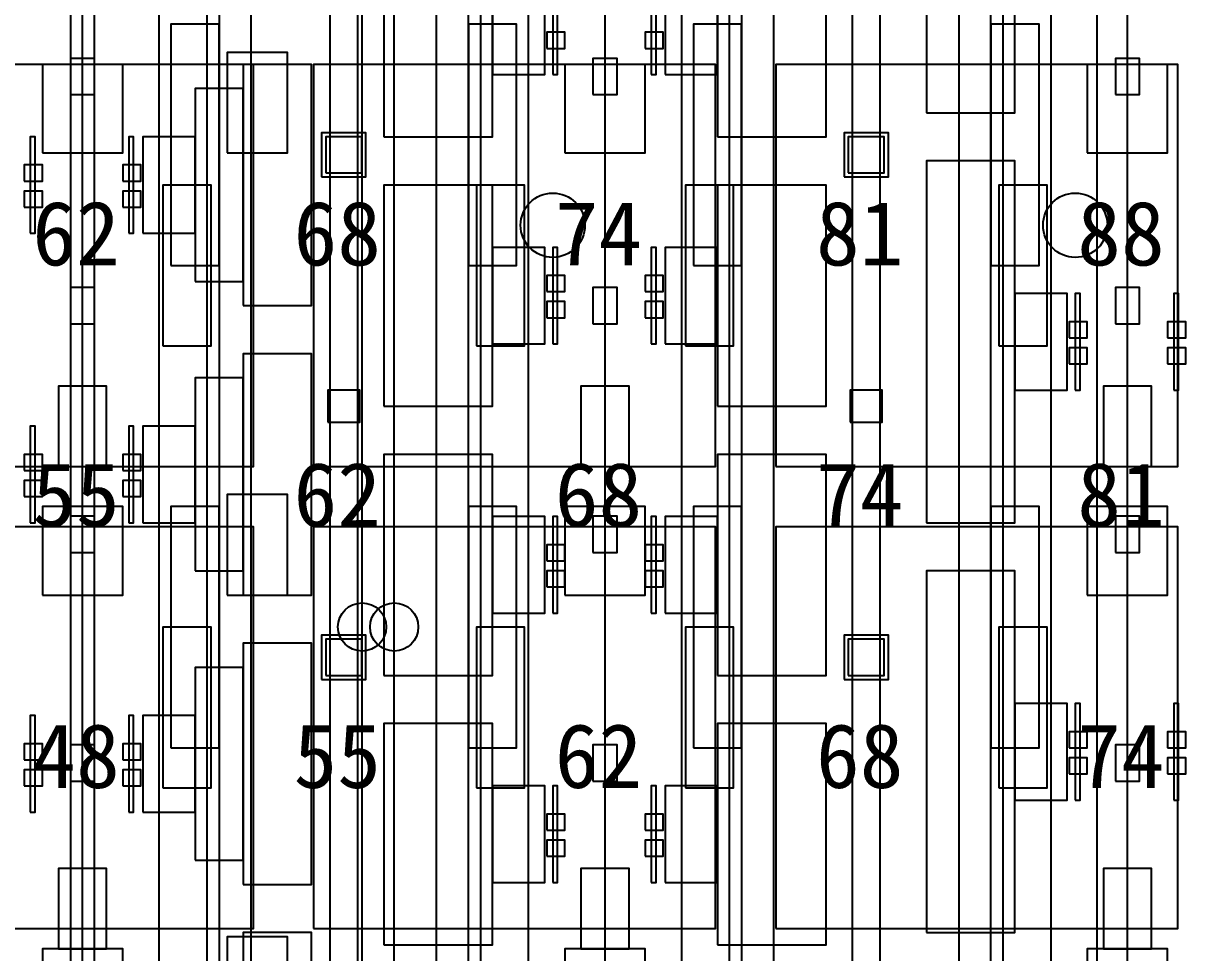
# Model space of a CAD drawing. Header units: metres. Extents: x -1640 to 1560, y -268 to 2338.
# Drawn here: x 110.28 to 139.2, y 1592.9 to 1616.03 of the extents above; entities that cross this region are included whole.
import ezdxf

# ---------------------------------------------------------------- set-up
doc = ezdxf.new("R2010")
doc.units = ezdxf.units.M
for name, color, linetype in [('1F_CHL', 4, 'Continuous'), ('1F_PUMP', 2, 'Continuous'), ('1F_SCR', 3, 'Continuous'), ('1F_STRUCT_COLUMN', 8, 'Continuous'), ('2F_CSF_LATERAL_RACK_CONCEPT', 9, 'Continuous'), ('2F_RFG', 5, 'Continuous'), ('2F_STRUCT_COLUMN', 8, 'Continuous'), ('2F_VMB', 6, 'Continuous'), ('3F_CLEANROOM_OVERHEAD_PIPE_DUCT_CONCEPT', 9, 'Continuous'), ('3F_CMP', 5, 'Continuous'), ('3F_EHS_EGRESS_DIST_M', 2, 'Continuous'), ('3F_EHS_SAFETY_SHOWER_EYEWASH_CONCEPT', 3, 'Continuous'), ('3F_ETCH', 2, 'Continuous'), ('3F_FOUP', 5, 'Continuous'), ('3F_OHT', 9, 'Continuous'), ('3F_OHTV', 1, 'Continuous'), ('3F_STRUCT_COLUMN', 8, 'Continuous'), ('3F_TBAR', 6, 'Continuous'), ('3F_WET', 6, 'Continuous'), ('4F_FFU', 1, 'Continuous'), ('4F_STRUCT_PLENUM_TRUSS_CONCEPT', 9, 'Continuous'), ('5F_CHL', 4, 'Continuous'), ('5F_PUMP', 2, 'Continuous'), ('5F_SCR', 3, 'Continuous'), ('5F_STRUCT_COLUMN', 8, 'Continuous'), ('6F_CSF_LATERAL_RACK_CONCEPT', 9, 'Continuous'), ('6F_RFG', 5, 'Continuous'), ('6F_STRUCT_COLUMN', 8, 'Continuous'), ('6F_VMB', 6, 'Continuous'), ('7F_CLEANROOM_OVERHEAD_PIPE_DUCT_CONCEPT', 9, 'Continuous'), ('7F_CMP', 5, 'Continuous'), ('7F_EHS_EGRESS_DIST_M', 2, 'Continuous'), ('7F_EHS_SAFETY_SHOWER_EYEWASH_CONCEPT', 3, 'Continuous'), ('7F_ETCH', 2, 'Continuous'), ('7F_FOUP', 5, 'Continuous'), ('7F_OHT', 9, 'Continuous'), ('7F_OHTV', 1, 'Continuous'), ('7F_STRUCT_COLUMN', 8, 'Continuous'), ('7F_TBAR', 6, 'Continuous'), ('7F_WET', 6, 'Continuous'), ('8F_FFU', 1, 'Continuous'), ('8F_STRUCT_PLENUM_TRUSS_CONCEPT', 9, 'Continuous'), ('EHS_TREATED_EXHAUST', 30, 'Continuous'), ('UTIL_ELEC.LV_CONCEPT', 2, 'Continuous'), ('UTIL_PCW.R_CONCEPT', 1, 'Continuous'), ('UTIL_PCW.R_RISER', 1, 'Continuous'), ('UTIL_PCW.S_CONCEPT', 6, 'Continuous'), ('UTIL_PCW.S_RISER', 6, 'Continuous')]:
    doc.layers.add(name, color=color, linetype=linetype)

msp = doc.modelspace()

# ---------------------------------------------------------------- linework, layer by layer
at = {"layer": '1F_CHL'}
for points in [[(115.35, 1612.8), (116.85, 1612.8), (116.85, 1615.3), (115.35, 1615.3)], [(115.35, 1601.8), (116.85, 1601.8), (116.85, 1604.3), (115.35, 1604.3)], [(115.35, 1590.8), (116.85, 1590.8), (116.85, 1593.3), (115.35, 1593.3)]]:
    msp.add_lwpolyline(points, close=True, dxfattribs=at)
at = {"layer": '1F_PUMP'}
for points in [[(113.75, 1608), (114.95, 1608), (114.95, 1612), (113.75, 1612)], [(121.55, 1608), (122.75, 1608), (122.75, 1612), (121.55, 1612)], [(126.75, 1608), (127.95, 1608), (127.95, 1612), (126.75, 1612)], [(134.55, 1608), (135.75, 1608), (135.75, 1612), (134.55, 1612)], [(113.75, 1597), (114.95, 1597), (114.95, 1601), (113.75, 1601)], [(121.55, 1597), (122.75, 1597), (122.75, 1601), (121.55, 1601)], [(126.75, 1597), (127.95, 1597), (127.95, 1601), (126.75, 1601)], [(134.55, 1597), (135.75, 1597), (135.75, 1601), (134.55, 1601)]]:
    msp.add_lwpolyline(points, close=True, dxfattribs=at)
at = {"layer": '1F_SCR'}
for points in [[(110.75, 1612.8), (112.75, 1612.8), (112.75, 1615), (110.75, 1615)], [(123.75, 1612.8), (125.75, 1612.8), (125.75, 1615), (123.75, 1615)], [(136.75, 1612.8), (138.75, 1612.8), (138.75, 1615), (136.75, 1615)], [(110.75, 1601.8), (112.75, 1601.8), (112.75, 1604), (110.75, 1604)], [(123.75, 1601.8), (125.75, 1601.8), (125.75, 1604), (123.75, 1604)], [(136.75, 1601.8), (138.75, 1601.8), (138.75, 1604), (136.75, 1604)], [(110.75, 1590.8), (112.75, 1590.8), (112.75, 1593), (110.75, 1593)], [(123.75, 1590.8), (125.75, 1590.8), (125.75, 1593), (123.75, 1593)], [(136.75, 1590.8), (138.75, 1590.8), (138.75, 1593), (136.75, 1593)]]:
    msp.add_lwpolyline(points, close=True, dxfattribs=at)
at = {"layer": '1F_STRUCT_COLUMN'}
for points in [[(117.7, 1612.2), (118.8, 1612.2), (118.8, 1613.3), (117.7, 1613.3)], [(130.7, 1612.2), (131.8, 1612.2), (131.8, 1613.3), (130.7, 1613.3)], [(117.7, 1599.7), (118.8, 1599.7), (118.8, 1600.8), (117.7, 1600.8)], [(130.7, 1599.7), (131.8, 1599.7), (131.8, 1600.8), (130.7, 1600.8)]]:
    msp.add_lwpolyline(points, close=True, dxfattribs=at)
at = {"layer": '2F_CSF_LATERAL_RACK_CONCEPT'}
for points in [[(115.15, 1573), (115.95, 1573), (115.95, 1719), (115.15, 1719)], [(120.55, 1573), (121.35, 1573), (121.35, 1719), (120.55, 1719)], [(128.15, 1573), (128.95, 1573), (128.95, 1719), (128.15, 1719)], [(133.55, 1573), (134.35, 1573), (134.35, 1719), (133.55, 1719)]]:
    msp.add_lwpolyline(points, close=True, dxfattribs=at)
at = {"layer": '2F_RFG'}
for points in [[(113.95, 1610), (115.15, 1610), (115.15, 1616), (113.95, 1616)], [(121.35, 1610), (122.55, 1610), (122.55, 1616), (121.35, 1616)], [(126.95, 1610), (128.15, 1610), (128.15, 1616), (126.95, 1616)], [(134.35, 1610), (135.55, 1610), (135.55, 1616), (134.35, 1616)], [(113.95, 1598), (115.15, 1598), (115.15, 1604), (113.95, 1604)], [(121.35, 1598), (122.55, 1598), (122.55, 1604), (121.35, 1604)], [(126.95, 1598), (128.15, 1598), (128.15, 1604), (126.95, 1604)], [(134.35, 1598), (135.55, 1598), (135.55, 1604), (134.35, 1604)]]:
    msp.add_lwpolyline(points, close=True, dxfattribs=at)
at = {"layer": '2F_STRUCT_COLUMN'}
for points in [[(117.8, 1612.3), (118.7, 1612.3), (118.7, 1613.2), (117.8, 1613.2)], [(130.8, 1612.3), (131.7, 1612.3), (131.7, 1613.2), (130.8, 1613.2)], [(117.8, 1599.8), (118.7, 1599.8), (118.7, 1600.7), (117.8, 1600.7)], [(130.8, 1599.8), (131.7, 1599.8), (131.7, 1600.7), (130.8, 1600.7)]]:
    msp.add_lwpolyline(points, close=True, dxfattribs=at)
at = {"layer": '2F_VMB'}
for points in [[(111.15, 1605), (112.35, 1605), (112.35, 1607), (111.15, 1607)], [(124.15, 1605), (125.35, 1605), (125.35, 1607), (124.15, 1607)], [(137.15, 1605), (138.35, 1605), (138.35, 1607), (137.15, 1607)], [(111.15, 1593), (112.35, 1593), (112.35, 1595), (111.15, 1595)], [(124.15, 1593), (125.35, 1593), (125.35, 1595), (124.15, 1595)], [(137.15, 1593), (138.35, 1593), (138.35, 1595), (137.15, 1595)]]:
    msp.add_lwpolyline(points, close=True, dxfattribs=at)
at = {"layer": '3F_CLEANROOM_OVERHEAD_PIPE_DUCT_CONCEPT'}
for points in [[(113.65, 1572), (114.85, 1572), (114.85, 1720), (113.65, 1720)], [(121.65, 1572), (122.85, 1572), (122.85, 1720), (121.65, 1720)], [(126.65, 1572), (127.85, 1572), (127.85, 1720), (126.65, 1720)], [(134.65, 1572), (135.85, 1572), (135.85, 1720), (134.65, 1720)]]:
    msp.add_lwpolyline(points, close=True, dxfattribs=at)
at = {"layer": '3F_CMP'}
for points in [[(119.25, 1613.2), (121.95, 1613.2), (121.95, 1618.7), (119.25, 1618.7)], [(127.55, 1613.2), (130.25, 1613.2), (130.25, 1618.7), (127.55, 1618.7)], [(121.95, 1614.75), (123.25, 1614.75), (123.25, 1617.15), (121.95, 1617.15)], [(126.25, 1614.75), (127.55, 1614.75), (127.55, 1617.15), (126.25, 1617.15)], [(119.25, 1606.5), (121.95, 1606.5), (121.95, 1612), (119.25, 1612)], [(127.55, 1606.5), (130.25, 1606.5), (130.25, 1612), (127.55, 1612)], [(121.95, 1608.05), (123.25, 1608.05), (123.25, 1610.45), (121.95, 1610.45)], [(126.25, 1608.05), (127.55, 1608.05), (127.55, 1610.45), (126.25, 1610.45)], [(119.25, 1599.8), (121.95, 1599.8), (121.95, 1605.3), (119.25, 1605.3)], [(127.55, 1599.8), (130.25, 1599.8), (130.25, 1605.3), (127.55, 1605.3)], [(121.95, 1601.35), (123.25, 1601.35), (123.25, 1603.75), (121.95, 1603.75)], [(126.25, 1601.35), (127.55, 1601.35), (127.55, 1603.75), (126.25, 1603.75)], [(119.25, 1593.1), (121.95, 1593.1), (121.95, 1598.6), (119.25, 1598.6)], [(127.55, 1593.1), (130.25, 1593.1), (130.25, 1598.6), (127.55, 1598.6)], [(121.95, 1594.65), (123.25, 1594.65), (123.25, 1597.05), (121.95, 1597.05)], [(126.25, 1594.65), (127.55, 1594.65), (127.55, 1597.05), (126.25, 1597.05)]]:
    msp.add_lwpolyline(points, close=True, dxfattribs=at)
at = {"layer": '3F_EHS_SAFETY_SHOWER_EYEWASH_CONCEPT'}
for centre in [(123.45, 1611), (136.45, 1611)]:
    msp.add_circle(centre, 0.8, dxfattribs=at)
at = {"layer": '3F_ETCH'}
for points in [[(115.75, 1609), (117.45, 1609), (117.45, 1615), (115.75, 1615)], [(114.55, 1609.6), (115.75, 1609.6), (115.75, 1614.4), (114.55, 1614.4)], [(113.25, 1610.8), (114.55, 1610.8), (114.55, 1613.2), (113.25, 1613.2)], [(115.75, 1601.8), (117.45, 1601.8), (117.45, 1607.8), (115.75, 1607.8)], [(114.55, 1602.4), (115.75, 1602.4), (115.75, 1607.2), (114.55, 1607.2)], [(113.25, 1603.6), (114.55, 1603.6), (114.55, 1606), (113.25, 1606)], [(115.75, 1594.6), (117.45, 1594.6), (117.45, 1600.6), (115.75, 1600.6)], [(114.55, 1595.2), (115.75, 1595.2), (115.75, 1600), (114.55, 1600)], [(113.25, 1596.4), (114.55, 1596.4), (114.55, 1598.8), (113.25, 1598.8)], [(115.75, 1587.4), (117.45, 1587.4), (117.45, 1593.4), (115.75, 1593.4)]]:
    msp.add_lwpolyline(points, close=True, dxfattribs=at)
at = {"layer": '3F_FOUP'}
for points in [[(123.3, 1615.4), (123.75, 1615.4), (123.75, 1615.8), (123.3, 1615.8)], [(125.75, 1615.4), (126.2, 1615.4), (126.2, 1615.8), (125.75, 1615.8)], [(110.3, 1612.1), (110.75, 1612.1), (110.75, 1612.5), (110.3, 1612.5)], [(112.75, 1612.1), (113.2, 1612.1), (113.2, 1612.5), (112.75, 1612.5)], [(110.3, 1611.45), (110.75, 1611.45), (110.75, 1611.85), (110.3, 1611.85)], [(112.75, 1611.45), (113.2, 1611.45), (113.2, 1611.85), (112.75, 1611.85)], [(123.3, 1609.35), (123.75, 1609.35), (123.75, 1609.75), (123.3, 1609.75)], [(125.75, 1609.35), (126.2, 1609.35), (126.2, 1609.75), (125.75, 1609.75)], [(123.3, 1608.7), (123.75, 1608.7), (123.75, 1609.1), (123.3, 1609.1)], [(125.75, 1608.7), (126.2, 1608.7), (126.2, 1609.1), (125.75, 1609.1)], [(136.3, 1608.2), (136.75, 1608.2), (136.75, 1608.6), (136.3, 1608.6)], [(138.75, 1608.2), (139.2, 1608.2), (139.2, 1608.6), (138.75, 1608.6)], [(136.3, 1607.55), (136.75, 1607.55), (136.75, 1607.95), (136.3, 1607.95)], [(138.75, 1607.55), (139.2, 1607.55), (139.2, 1607.95), (138.75, 1607.95)], [(110.3, 1604.9), (110.75, 1604.9), (110.75, 1605.3), (110.3, 1605.3)], [(112.75, 1604.9), (113.2, 1604.9), (113.2, 1605.3), (112.75, 1605.3)], [(110.3, 1604.25), (110.75, 1604.25), (110.75, 1604.65), (110.3, 1604.65)], [(112.75, 1604.25), (113.2, 1604.25), (113.2, 1604.65), (112.75, 1604.65)], [(123.3, 1602.65), (123.75, 1602.65), (123.75, 1603.05), (123.3, 1603.05)], [(125.75, 1602.65), (126.2, 1602.65), (126.2, 1603.05), (125.75, 1603.05)], [(123.3, 1602), (123.75, 1602), (123.75, 1602.4), (123.3, 1602.4)], [(125.75, 1602), (126.2, 1602), (126.2, 1602.4), (125.75, 1602.4)], [(136.3, 1598), (136.75, 1598), (136.75, 1598.4), (136.3, 1598.4)], [(138.75, 1598), (139.2, 1598), (139.2, 1598.4), (138.75, 1598.4)], [(110.3, 1597.7), (110.75, 1597.7), (110.75, 1598.1), (110.3, 1598.1)], [(112.75, 1597.7), (113.2, 1597.7), (113.2, 1598.1), (112.75, 1598.1)], [(136.3, 1597.35), (136.75, 1597.35), (136.75, 1597.75), (136.3, 1597.75)], [(138.75, 1597.35), (139.2, 1597.35), (139.2, 1597.75), (138.75, 1597.75)], [(110.3, 1597.05), (110.75, 1597.05), (110.75, 1597.45), (110.3, 1597.45)], [(112.75, 1597.05), (113.2, 1597.05), (113.2, 1597.45), (112.75, 1597.45)], [(123.3, 1595.95), (123.75, 1595.95), (123.75, 1596.35), (123.3, 1596.35)], [(125.75, 1595.95), (126.2, 1595.95), (126.2, 1596.35), (125.75, 1596.35)], [(123.3, 1595.3), (123.75, 1595.3), (123.75, 1595.7), (123.3, 1595.7)], [(125.75, 1595.3), (126.2, 1595.3), (126.2, 1595.7), (125.75, 1595.7)]]:
    msp.add_lwpolyline(points, close=True, dxfattribs=at)
at = {"layer": '3F_OHT'}
for p, q in [((111.75, 1572), (111.75, 1642)), ((124.75, 1572), (124.75, 1642)), ((137.75, 1572), (137.75, 1642))]:
    msp.add_line(p, q, dxfattribs=at)
at = {"layer": '3F_OHTV'}
for points in [[(111.45, 1614.25), (112.05, 1614.25), (112.05, 1615.15), (111.45, 1615.15)], [(124.45, 1614.25), (125.05, 1614.25), (125.05, 1615.15), (124.45, 1615.15)], [(137.45, 1614.25), (138.05, 1614.25), (138.05, 1615.15), (137.45, 1615.15)], [(111.45, 1608.55), (112.05, 1608.55), (112.05, 1609.45), (111.45, 1609.45)], [(124.45, 1608.55), (125.05, 1608.55), (125.05, 1609.45), (124.45, 1609.45)], [(137.45, 1608.55), (138.05, 1608.55), (138.05, 1609.45), (137.45, 1609.45)], [(111.45, 1602.86), (112.05, 1602.86), (112.05, 1603.76), (111.45, 1603.76)], [(124.45, 1602.86), (125.05, 1602.86), (125.05, 1603.76), (124.45, 1603.76)], [(137.45, 1602.86), (138.05, 1602.86), (138.05, 1603.76), (137.45, 1603.76)], [(111.45, 1597.17), (112.05, 1597.17), (112.05, 1598.07), (111.45, 1598.07)], [(124.45, 1597.17), (125.05, 1597.17), (125.05, 1598.07), (124.45, 1598.07)], [(137.45, 1597.17), (138.05, 1597.17), (138.05, 1598.07), (137.45, 1598.07)]]:
    msp.add_lwpolyline(points, close=True, dxfattribs=at)
at = {"layer": '3F_STRUCT_COLUMN'}
for points in [[(117.85, 1606.1), (118.65, 1606.1), (118.65, 1606.9), (117.85, 1606.9)], [(130.85, 1606.1), (131.65, 1606.1), (131.65, 1606.9), (130.85, 1606.9)]]:
    msp.add_lwpolyline(points, close=True, dxfattribs=at)
at = {"layer": '3F_TBAR'}
for points in [[(123.45, 1614.75), (123.57, 1614.75), (123.57, 1617.15), (123.45, 1617.15)], [(125.9, 1614.75), (126.02, 1614.75), (126.02, 1617.15), (125.9, 1617.15)], [(110.45, 1610.8), (110.57, 1610.8), (110.57, 1613.2), (110.45, 1613.2)], [(112.9, 1610.8), (113.02, 1610.8), (113.02, 1613.2), (112.9, 1613.2)], [(123.45, 1608.05), (123.57, 1608.05), (123.57, 1610.45), (123.45, 1610.45)], [(125.9, 1608.05), (126.02, 1608.05), (126.02, 1610.45), (125.9, 1610.45)], [(136.45, 1606.9), (136.57, 1606.9), (136.57, 1609.3), (136.45, 1609.3)], [(138.9, 1606.9), (139.02, 1606.9), (139.02, 1609.3), (138.9, 1609.3)], [(110.45, 1603.6), (110.57, 1603.6), (110.57, 1606), (110.45, 1606)], [(112.9, 1603.6), (113.02, 1603.6), (113.02, 1606), (112.9, 1606)], [(123.45, 1601.35), (123.57, 1601.35), (123.57, 1603.75), (123.45, 1603.75)], [(125.9, 1601.35), (126.02, 1601.35), (126.02, 1603.75), (125.9, 1603.75)], [(136.45, 1596.7), (136.57, 1596.7), (136.57, 1599.1), (136.45, 1599.1)], [(138.9, 1596.7), (139.02, 1596.7), (139.02, 1599.1), (138.9, 1599.1)], [(110.45, 1596.4), (110.57, 1596.4), (110.57, 1598.8), (110.45, 1598.8)], [(112.9, 1596.4), (113.02, 1596.4), (113.02, 1598.8), (112.9, 1598.8)], [(123.45, 1594.65), (123.57, 1594.65), (123.57, 1597.05), (123.45, 1597.05)], [(125.9, 1594.65), (126.02, 1594.65), (126.02, 1597.05), (125.9, 1597.05)]]:
    msp.add_lwpolyline(points, close=True, dxfattribs=at)
at = {"layer": '3F_WET'}
for points in [[(132.75, 1613.8), (134.95, 1613.8), (134.95, 1622.8), (132.75, 1622.8)], [(132.75, 1603.6), (134.95, 1603.6), (134.95, 1612.6), (132.75, 1612.6)], [(134.95, 1606.9), (136.25, 1606.9), (136.25, 1609.3), (134.95, 1609.3)], [(132.75, 1593.4), (134.95, 1593.4), (134.95, 1602.4), (132.75, 1602.4)], [(134.95, 1596.7), (136.25, 1596.7), (136.25, 1599.1), (134.95, 1599.1)]]:
    msp.add_lwpolyline(points, close=True, dxfattribs=at)
at = {"layer": '4F_FFU'}
for points in [[(106, 1605), (116, 1605), (116, 1615), (106, 1615)], [(117.5, 1605), (127.5, 1605), (127.5, 1615), (117.5, 1615)], [(129, 1605), (139, 1605), (139, 1615), (129, 1615)], [(106, 1593.5), (116, 1593.5), (116, 1603.5), (106, 1603.5)], [(117.5, 1593.5), (127.5, 1593.5), (127.5, 1603.5), (117.5, 1603.5)], [(129, 1593.5), (139, 1593.5), (139, 1603.5), (129, 1603.5)]]:
    msp.add_lwpolyline(points, close=True, dxfattribs=at)
at = {"layer": '4F_STRUCT_PLENUM_TRUSS_CONCEPT'}
for points in [[(117.9, 1569), (118.6, 1569), (118.6, 1723), (117.9, 1723)], [(130.9, 1569), (131.6, 1569), (131.6, 1723), (130.9, 1723)]]:
    msp.add_lwpolyline(points, close=True, dxfattribs=at)
at = {"layer": '5F_CHL'}
for points in [[(115.35, 1612.8), (116.85, 1612.8), (116.85, 1615.3), (115.35, 1615.3)], [(115.35, 1601.8), (116.85, 1601.8), (116.85, 1604.3), (115.35, 1604.3)], [(115.35, 1590.8), (116.85, 1590.8), (116.85, 1593.3), (115.35, 1593.3)]]:
    msp.add_lwpolyline(points, close=True, dxfattribs=at)
at = {"layer": '5F_PUMP'}
for points in [[(113.75, 1608), (114.95, 1608), (114.95, 1612), (113.75, 1612)], [(121.55, 1608), (122.75, 1608), (122.75, 1612), (121.55, 1612)], [(126.75, 1608), (127.95, 1608), (127.95, 1612), (126.75, 1612)], [(134.55, 1608), (135.75, 1608), (135.75, 1612), (134.55, 1612)], [(113.75, 1597), (114.95, 1597), (114.95, 1601), (113.75, 1601)], [(121.55, 1597), (122.75, 1597), (122.75, 1601), (121.55, 1601)], [(126.75, 1597), (127.95, 1597), (127.95, 1601), (126.75, 1601)], [(134.55, 1597), (135.75, 1597), (135.75, 1601), (134.55, 1601)]]:
    msp.add_lwpolyline(points, close=True, dxfattribs=at)
at = {"layer": '5F_SCR'}
for points in [[(110.75, 1612.8), (112.75, 1612.8), (112.75, 1615), (110.75, 1615)], [(123.75, 1612.8), (125.75, 1612.8), (125.75, 1615), (123.75, 1615)], [(136.75, 1612.8), (138.75, 1612.8), (138.75, 1615), (136.75, 1615)], [(110.75, 1601.8), (112.75, 1601.8), (112.75, 1604), (110.75, 1604)], [(123.75, 1601.8), (125.75, 1601.8), (125.75, 1604), (123.75, 1604)], [(136.75, 1601.8), (138.75, 1601.8), (138.75, 1604), (136.75, 1604)], [(110.75, 1590.8), (112.75, 1590.8), (112.75, 1593), (110.75, 1593)], [(123.75, 1590.8), (125.75, 1590.8), (125.75, 1593), (123.75, 1593)], [(136.75, 1590.8), (138.75, 1590.8), (138.75, 1593), (136.75, 1593)]]:
    msp.add_lwpolyline(points, close=True, dxfattribs=at)
at = {"layer": '5F_STRUCT_COLUMN'}
for points in [[(117.7, 1612.2), (118.8, 1612.2), (118.8, 1613.3), (117.7, 1613.3)], [(130.7, 1612.2), (131.8, 1612.2), (131.8, 1613.3), (130.7, 1613.3)], [(117.7, 1599.7), (118.8, 1599.7), (118.8, 1600.8), (117.7, 1600.8)], [(130.7, 1599.7), (131.8, 1599.7), (131.8, 1600.8), (130.7, 1600.8)]]:
    msp.add_lwpolyline(points, close=True, dxfattribs=at)
at = {"layer": '6F_CSF_LATERAL_RACK_CONCEPT'}
for points in [[(115.15, 1573), (115.95, 1573), (115.95, 1719), (115.15, 1719)], [(120.55, 1573), (121.35, 1573), (121.35, 1719), (120.55, 1719)], [(128.15, 1573), (128.95, 1573), (128.95, 1719), (128.15, 1719)], [(133.55, 1573), (134.35, 1573), (134.35, 1719), (133.55, 1719)]]:
    msp.add_lwpolyline(points, close=True, dxfattribs=at)
at = {"layer": '6F_RFG'}
for points in [[(113.95, 1610), (115.15, 1610), (115.15, 1616), (113.95, 1616)], [(121.35, 1610), (122.55, 1610), (122.55, 1616), (121.35, 1616)], [(126.95, 1610), (128.15, 1610), (128.15, 1616), (126.95, 1616)], [(134.35, 1610), (135.55, 1610), (135.55, 1616), (134.35, 1616)], [(113.95, 1598), (115.15, 1598), (115.15, 1604), (113.95, 1604)], [(121.35, 1598), (122.55, 1598), (122.55, 1604), (121.35, 1604)], [(126.95, 1598), (128.15, 1598), (128.15, 1604), (126.95, 1604)], [(134.35, 1598), (135.55, 1598), (135.55, 1604), (134.35, 1604)]]:
    msp.add_lwpolyline(points, close=True, dxfattribs=at)
at = {"layer": '6F_STRUCT_COLUMN'}
for points in [[(117.8, 1612.3), (118.7, 1612.3), (118.7, 1613.2), (117.8, 1613.2)], [(130.8, 1612.3), (131.7, 1612.3), (131.7, 1613.2), (130.8, 1613.2)], [(117.8, 1599.8), (118.7, 1599.8), (118.7, 1600.7), (117.8, 1600.7)], [(130.8, 1599.8), (131.7, 1599.8), (131.7, 1600.7), (130.8, 1600.7)]]:
    msp.add_lwpolyline(points, close=True, dxfattribs=at)
at = {"layer": '6F_VMB'}
for points in [[(111.15, 1605), (112.35, 1605), (112.35, 1607), (111.15, 1607)], [(124.15, 1605), (125.35, 1605), (125.35, 1607), (124.15, 1607)], [(137.15, 1605), (138.35, 1605), (138.35, 1607), (137.15, 1607)], [(111.15, 1593), (112.35, 1593), (112.35, 1595), (111.15, 1595)], [(124.15, 1593), (125.35, 1593), (125.35, 1595), (124.15, 1595)], [(137.15, 1593), (138.35, 1593), (138.35, 1595), (137.15, 1595)]]:
    msp.add_lwpolyline(points, close=True, dxfattribs=at)
at = {"layer": '7F_CLEANROOM_OVERHEAD_PIPE_DUCT_CONCEPT'}
for points in [[(113.65, 1572), (114.85, 1572), (114.85, 1720), (113.65, 1720)], [(121.65, 1572), (122.85, 1572), (122.85, 1720), (121.65, 1720)], [(126.65, 1572), (127.85, 1572), (127.85, 1720), (126.65, 1720)], [(134.65, 1572), (135.85, 1572), (135.85, 1720), (134.65, 1720)]]:
    msp.add_lwpolyline(points, close=True, dxfattribs=at)
at = {"layer": '7F_CMP'}
for points in [[(119.25, 1613.2), (121.95, 1613.2), (121.95, 1618.7), (119.25, 1618.7)], [(127.55, 1613.2), (130.25, 1613.2), (130.25, 1618.7), (127.55, 1618.7)], [(121.95, 1614.75), (123.25, 1614.75), (123.25, 1617.15), (121.95, 1617.15)], [(126.25, 1614.75), (127.55, 1614.75), (127.55, 1617.15), (126.25, 1617.15)], [(119.25, 1606.5), (121.95, 1606.5), (121.95, 1612), (119.25, 1612)], [(127.55, 1606.5), (130.25, 1606.5), (130.25, 1612), (127.55, 1612)], [(121.95, 1608.05), (123.25, 1608.05), (123.25, 1610.45), (121.95, 1610.45)], [(126.25, 1608.05), (127.55, 1608.05), (127.55, 1610.45), (126.25, 1610.45)], [(119.25, 1599.8), (121.95, 1599.8), (121.95, 1605.3), (119.25, 1605.3)], [(127.55, 1599.8), (130.25, 1599.8), (130.25, 1605.3), (127.55, 1605.3)], [(121.95, 1601.35), (123.25, 1601.35), (123.25, 1603.75), (121.95, 1603.75)], [(126.25, 1601.35), (127.55, 1601.35), (127.55, 1603.75), (126.25, 1603.75)], [(119.25, 1593.1), (121.95, 1593.1), (121.95, 1598.6), (119.25, 1598.6)], [(127.55, 1593.1), (130.25, 1593.1), (130.25, 1598.6), (127.55, 1598.6)], [(121.95, 1594.65), (123.25, 1594.65), (123.25, 1597.05), (121.95, 1597.05)], [(126.25, 1594.65), (127.55, 1594.65), (127.55, 1597.05), (126.25, 1597.05)]]:
    msp.add_lwpolyline(points, close=True, dxfattribs=at)
at = {"layer": '7F_EHS_SAFETY_SHOWER_EYEWASH_CONCEPT'}
for centre in [(123.45, 1611), (136.45, 1611)]:
    msp.add_circle(centre, 0.8, dxfattribs=at)
at = {"layer": '7F_ETCH'}
for points in [[(115.75, 1609), (117.45, 1609), (117.45, 1615), (115.75, 1615)], [(114.55, 1609.6), (115.75, 1609.6), (115.75, 1614.4), (114.55, 1614.4)], [(113.25, 1610.8), (114.55, 1610.8), (114.55, 1613.2), (113.25, 1613.2)], [(115.75, 1601.8), (117.45, 1601.8), (117.45, 1607.8), (115.75, 1607.8)], [(114.55, 1602.4), (115.75, 1602.4), (115.75, 1607.2), (114.55, 1607.2)], [(113.25, 1603.6), (114.55, 1603.6), (114.55, 1606), (113.25, 1606)], [(115.75, 1594.6), (117.45, 1594.6), (117.45, 1600.6), (115.75, 1600.6)], [(114.55, 1595.2), (115.75, 1595.2), (115.75, 1600), (114.55, 1600)], [(113.25, 1596.4), (114.55, 1596.4), (114.55, 1598.8), (113.25, 1598.8)], [(115.75, 1587.4), (117.45, 1587.4), (117.45, 1593.4), (115.75, 1593.4)]]:
    msp.add_lwpolyline(points, close=True, dxfattribs=at)
at = {"layer": '7F_FOUP'}
for points in [[(123.3, 1615.4), (123.75, 1615.4), (123.75, 1615.8), (123.3, 1615.8)], [(125.75, 1615.4), (126.2, 1615.4), (126.2, 1615.8), (125.75, 1615.8)], [(110.3, 1612.1), (110.75, 1612.1), (110.75, 1612.5), (110.3, 1612.5)], [(112.75, 1612.1), (113.2, 1612.1), (113.2, 1612.5), (112.75, 1612.5)], [(110.3, 1611.45), (110.75, 1611.45), (110.75, 1611.85), (110.3, 1611.85)], [(112.75, 1611.45), (113.2, 1611.45), (113.2, 1611.85), (112.75, 1611.85)], [(123.3, 1609.35), (123.75, 1609.35), (123.75, 1609.75), (123.3, 1609.75)], [(125.75, 1609.35), (126.2, 1609.35), (126.2, 1609.75), (125.75, 1609.75)], [(123.3, 1608.7), (123.75, 1608.7), (123.75, 1609.1), (123.3, 1609.1)], [(125.75, 1608.7), (126.2, 1608.7), (126.2, 1609.1), (125.75, 1609.1)], [(136.3, 1608.2), (136.75, 1608.2), (136.75, 1608.6), (136.3, 1608.6)], [(138.75, 1608.2), (139.2, 1608.2), (139.2, 1608.6), (138.75, 1608.6)], [(136.3, 1607.55), (136.75, 1607.55), (136.75, 1607.95), (136.3, 1607.95)], [(138.75, 1607.55), (139.2, 1607.55), (139.2, 1607.95), (138.75, 1607.95)], [(110.3, 1604.9), (110.75, 1604.9), (110.75, 1605.3), (110.3, 1605.3)], [(112.75, 1604.9), (113.2, 1604.9), (113.2, 1605.3), (112.75, 1605.3)], [(110.3, 1604.25), (110.75, 1604.25), (110.75, 1604.65), (110.3, 1604.65)], [(112.75, 1604.25), (113.2, 1604.25), (113.2, 1604.65), (112.75, 1604.65)], [(123.3, 1602.65), (123.75, 1602.65), (123.75, 1603.05), (123.3, 1603.05)], [(125.75, 1602.65), (126.2, 1602.65), (126.2, 1603.05), (125.75, 1603.05)], [(123.3, 1602), (123.75, 1602), (123.75, 1602.4), (123.3, 1602.4)], [(125.75, 1602), (126.2, 1602), (126.2, 1602.4), (125.75, 1602.4)], [(136.3, 1598), (136.75, 1598), (136.75, 1598.4), (136.3, 1598.4)], [(138.75, 1598), (139.2, 1598), (139.2, 1598.4), (138.75, 1598.4)], [(110.3, 1597.7), (110.75, 1597.7), (110.75, 1598.1), (110.3, 1598.1)], [(112.75, 1597.7), (113.2, 1597.7), (113.2, 1598.1), (112.75, 1598.1)], [(136.3, 1597.35), (136.75, 1597.35), (136.75, 1597.75), (136.3, 1597.75)], [(138.75, 1597.35), (139.2, 1597.35), (139.2, 1597.75), (138.75, 1597.75)], [(110.3, 1597.05), (110.75, 1597.05), (110.75, 1597.45), (110.3, 1597.45)], [(112.75, 1597.05), (113.2, 1597.05), (113.2, 1597.45), (112.75, 1597.45)], [(123.3, 1595.95), (123.75, 1595.95), (123.75, 1596.35), (123.3, 1596.35)], [(125.75, 1595.95), (126.2, 1595.95), (126.2, 1596.35), (125.75, 1596.35)], [(123.3, 1595.3), (123.75, 1595.3), (123.75, 1595.7), (123.3, 1595.7)], [(125.75, 1595.3), (126.2, 1595.3), (126.2, 1595.7), (125.75, 1595.7)]]:
    msp.add_lwpolyline(points, close=True, dxfattribs=at)
at = {"layer": '7F_OHT'}
for p, q in [((111.75, 1572), (111.75, 1642)), ((124.75, 1572), (124.75, 1642)), ((137.75, 1572), (137.75, 1642))]:
    msp.add_line(p, q, dxfattribs=at)
at = {"layer": '7F_OHTV'}
for points in [[(111.45, 1614.25), (112.05, 1614.25), (112.05, 1615.15), (111.45, 1615.15)], [(124.45, 1614.25), (125.05, 1614.25), (125.05, 1615.15), (124.45, 1615.15)], [(137.45, 1614.25), (138.05, 1614.25), (138.05, 1615.15), (137.45, 1615.15)], [(111.45, 1608.55), (112.05, 1608.55), (112.05, 1609.45), (111.45, 1609.45)], [(124.45, 1608.55), (125.05, 1608.55), (125.05, 1609.45), (124.45, 1609.45)], [(137.45, 1608.55), (138.05, 1608.55), (138.05, 1609.45), (137.45, 1609.45)], [(111.45, 1602.86), (112.05, 1602.86), (112.05, 1603.76), (111.45, 1603.76)], [(124.45, 1602.86), (125.05, 1602.86), (125.05, 1603.76), (124.45, 1603.76)], [(137.45, 1602.86), (138.05, 1602.86), (138.05, 1603.76), (137.45, 1603.76)], [(111.45, 1597.17), (112.05, 1597.17), (112.05, 1598.07), (111.45, 1598.07)], [(124.45, 1597.17), (125.05, 1597.17), (125.05, 1598.07), (124.45, 1598.07)], [(137.45, 1597.17), (138.05, 1597.17), (138.05, 1598.07), (137.45, 1598.07)]]:
    msp.add_lwpolyline(points, close=True, dxfattribs=at)
at = {"layer": '7F_STRUCT_COLUMN'}
for points in [[(117.85, 1606.1), (118.65, 1606.1), (118.65, 1606.9), (117.85, 1606.9)], [(130.85, 1606.1), (131.65, 1606.1), (131.65, 1606.9), (130.85, 1606.9)]]:
    msp.add_lwpolyline(points, close=True, dxfattribs=at)
at = {"layer": '7F_TBAR'}
for points in [[(123.45, 1614.75), (123.57, 1614.75), (123.57, 1617.15), (123.45, 1617.15)], [(125.9, 1614.75), (126.02, 1614.75), (126.02, 1617.15), (125.9, 1617.15)], [(110.45, 1610.8), (110.57, 1610.8), (110.57, 1613.2), (110.45, 1613.2)], [(112.9, 1610.8), (113.02, 1610.8), (113.02, 1613.2), (112.9, 1613.2)], [(123.45, 1608.05), (123.57, 1608.05), (123.57, 1610.45), (123.45, 1610.45)], [(125.9, 1608.05), (126.02, 1608.05), (126.02, 1610.45), (125.9, 1610.45)], [(136.45, 1606.9), (136.57, 1606.9), (136.57, 1609.3), (136.45, 1609.3)], [(138.9, 1606.9), (139.02, 1606.9), (139.02, 1609.3), (138.9, 1609.3)], [(110.45, 1603.6), (110.57, 1603.6), (110.57, 1606), (110.45, 1606)], [(112.9, 1603.6), (113.02, 1603.6), (113.02, 1606), (112.9, 1606)], [(123.45, 1601.35), (123.57, 1601.35), (123.57, 1603.75), (123.45, 1603.75)], [(125.9, 1601.35), (126.02, 1601.35), (126.02, 1603.75), (125.9, 1603.75)], [(136.45, 1596.7), (136.57, 1596.7), (136.57, 1599.1), (136.45, 1599.1)], [(138.9, 1596.7), (139.02, 1596.7), (139.02, 1599.1), (138.9, 1599.1)], [(110.45, 1596.4), (110.57, 1596.4), (110.57, 1598.8), (110.45, 1598.8)], [(112.9, 1596.4), (113.02, 1596.4), (113.02, 1598.8), (112.9, 1598.8)], [(123.45, 1594.65), (123.57, 1594.65), (123.57, 1597.05), (123.45, 1597.05)], [(125.9, 1594.65), (126.02, 1594.65), (126.02, 1597.05), (125.9, 1597.05)]]:
    msp.add_lwpolyline(points, close=True, dxfattribs=at)
at = {"layer": '7F_WET'}
for points in [[(132.75, 1613.8), (134.95, 1613.8), (134.95, 1622.8), (132.75, 1622.8)], [(132.75, 1603.6), (134.95, 1603.6), (134.95, 1612.6), (132.75, 1612.6)], [(134.95, 1606.9), (136.25, 1606.9), (136.25, 1609.3), (134.95, 1609.3)], [(132.75, 1593.4), (134.95, 1593.4), (134.95, 1602.4), (132.75, 1602.4)], [(134.95, 1596.7), (136.25, 1596.7), (136.25, 1599.1), (134.95, 1599.1)]]:
    msp.add_lwpolyline(points, close=True, dxfattribs=at)
at = {"layer": '8F_FFU'}
for points in [[(106, 1605), (116, 1605), (116, 1615), (106, 1615)], [(117.5, 1605), (127.5, 1605), (127.5, 1615), (117.5, 1615)], [(129, 1605), (139, 1605), (139, 1615), (129, 1615)], [(106, 1593.5), (116, 1593.5), (116, 1603.5), (106, 1603.5)], [(117.5, 1593.5), (127.5, 1593.5), (127.5, 1603.5), (117.5, 1603.5)], [(129, 1593.5), (139, 1593.5), (139, 1603.5), (129, 1603.5)]]:
    msp.add_lwpolyline(points, close=True, dxfattribs=at)
at = {"layer": '8F_STRUCT_PLENUM_TRUSS_CONCEPT'}
for points in [[(117.9, 1569), (118.6, 1569), (118.6, 1723), (117.9, 1723)], [(130.9, 1569), (131.6, 1569), (131.6, 1723), (130.9, 1723)]]:
    msp.add_lwpolyline(points, close=True, dxfattribs=at)
at = {"layer": 'EHS_TREATED_EXHAUST'}
msp.add_lwpolyline([(111.45, 1573), (112.05, 1573), (112.05, 1731), (111.45, 1731)], close=True, dxfattribs=at)
msp.add_lwpolyline([(111.45, 1573), (112.05, 1573), (112.05, 1731), (111.45, 1731)], close=True, dxfattribs=at)
at = {"layer": 'UTIL_ELEC.LV_CONCEPT'}
msp.add_line((137, 1574.7), (137, 1731.3), dxfattribs=at)
msp.add_line((137, 1574.7), (137, 1731.3), dxfattribs=at)
at = {"layer": 'UTIL_PCW.R_CONCEPT'}
msp.add_line((119.505, 1574.78), (119.505, 1717.23), dxfattribs=at)
msp.add_line((119.505, 1574.78), (119.505, 1717.23), dxfattribs=at)
at = {"layer": 'UTIL_PCW.R_RISER'}
msp.add_circle((119.505, 1601.005), 0.6, dxfattribs=at)
msp.add_circle((119.505, 1601.005), 0.6, dxfattribs=at)
at = {"layer": 'UTIL_PCW.S_CONCEPT'}
msp.add_line((118.705, 1574.78), (118.705, 1717.23), dxfattribs=at)
msp.add_line((118.705, 1574.78), (118.705, 1717.23), dxfattribs=at)
at = {"layer": 'UTIL_PCW.S_RISER'}
msp.add_circle((118.705, 1601.005), 0.6, dxfattribs=at)
msp.add_circle((118.705, 1601.005), 0.6, dxfattribs=at)

# ---------------------------------------------------------------- texts
at = {"layer": '3F_EHS_EGRESS_DIST_M'}
for s, p in [('62', (110.5, 1610)), ('68', (117, 1610)), ('74', (123.5, 1610)), ('81', (130, 1610)), ('88', (136.5, 1610)), ('55', (110.5, 1603.5)), ('62', (117, 1603.5)), ('68', (123.5, 1603.5)), ('74', (130, 1603.5)), ('81', (136.5, 1603.5)), ('48', (110.5, 1597)), ('55', (117, 1597)), ('62', (123.5, 1597)), ('68', (130, 1597)), ('74', (136.5, 1597))]:
    msp.add_text(s, height=1.6, dxfattribs=at).set_placement(p)
at = {"layer": '7F_EHS_EGRESS_DIST_M'}
for s, p in [('62', (110.5, 1610)), ('68', (117, 1610)), ('74', (123.5, 1610)), ('81', (130, 1610)), ('88', (136.5, 1610)), ('55', (110.5, 1603.5)), ('62', (117, 1603.5)), ('68', (123.5, 1603.5)), ('74', (130, 1603.5)), ('81', (136.5, 1603.5)), ('48', (110.5, 1597)), ('55', (117, 1597)), ('62', (123.5, 1597)), ('68', (130, 1597)), ('74', (136.5, 1597))]:
    msp.add_text(s, height=1.6, dxfattribs=at).set_placement(p)

doc.saveas('drawing.dxf')
